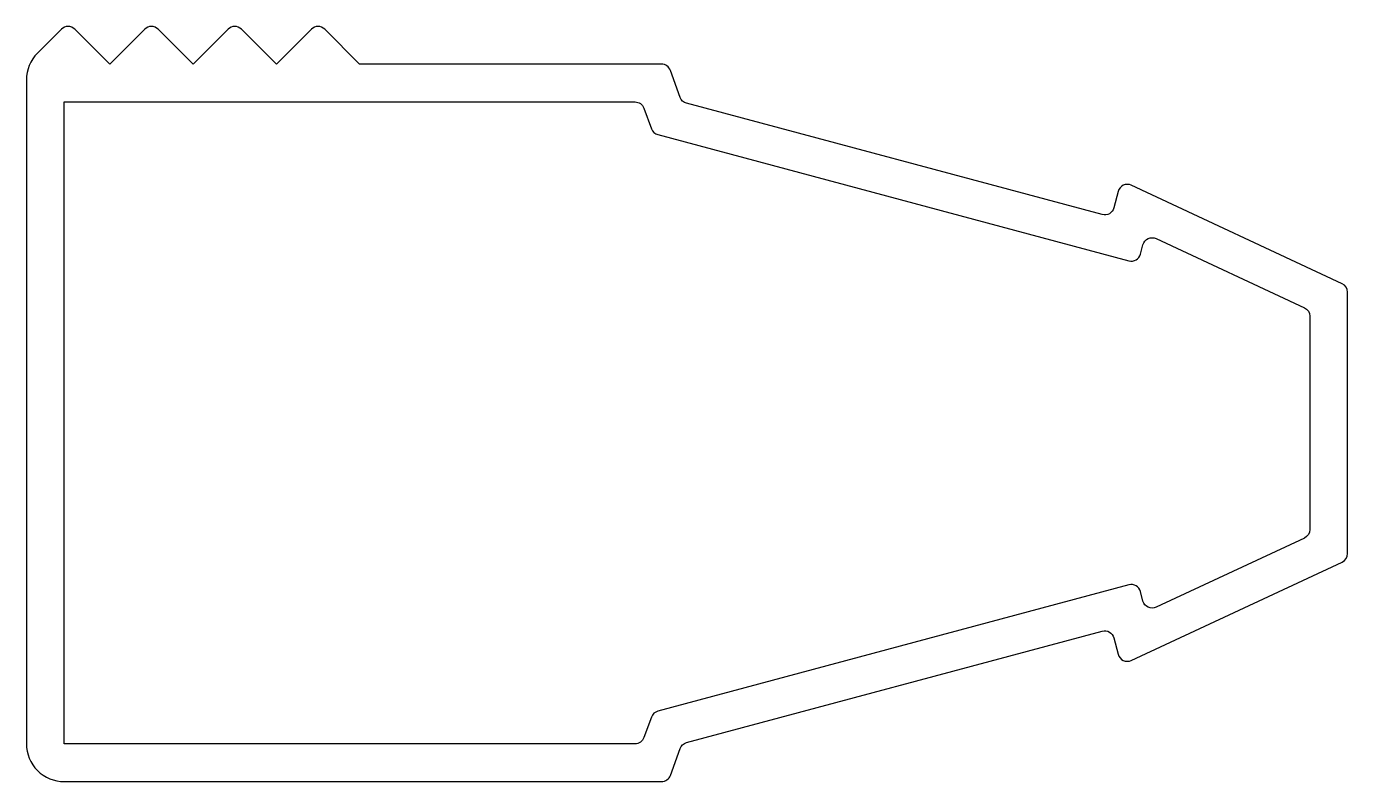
# Model space of a CAD drawing. Extents: x 639 to 674, y 380.6 to 400.6.
import ezdxf

# ---------------------------------------------------------------- set-up
doc = ezdxf.new("R2010")
doc.units = 0
doc.layers.get('0').update_dxf_attribs({"linetype": 'CONTINUOUS'})

msp = doc.modelspace()

# ---------------------------------------------------------------- linework, layer by layer
msp.add_lwpolyline([(674.028, 386.59), (674.028, 393.512, 0.291474), (673.883, 393.739), (668.298, 396.344, 0.466308), (667.951, 396.182), (667.834, 395.745, -0.414214), (667.527, 395.568), (656.517, 398.518, -0.244699), (656.347, 398.674), (656.088, 399.388, 0.315299), (655.853, 399.552), (647.856, 399.552), (646.929, 400.479, 0.414214), (646.576, 400.479), (645.649, 399.552), (644.722, 400.479, 0.414214), (644.369, 400.479), (643.442, 399.552), (642.515, 400.479, 0.414214), (642.162, 400.479), (641.235, 399.552), (640.308, 400.479, 0.414214), (639.955, 400.479), (639.321, 399.845, 0.198912), (639.028, 399.138), (639.028, 381.552, 0.414214), (640.028, 380.552), (655.853, 380.552, 0.315299), (656.088, 380.717), (656.347, 381.43, -0.244699), (656.517, 381.586), (667.527, 384.536, -0.414214), (667.834, 384.359), (667.951, 383.922, 0.466308), (668.298, 383.761), (673.883, 386.365, 0.291474), (674.028, 386.592)], format="xyb")
msp.add_lwpolyline([(655.756, 382.417, 0.244699), (655.586, 382.261), (655.387, 381.717, -0.315299), (655.152, 381.552), (640.028, 381.552), (640.028, 398.552), (655.152, 398.552, -0.315299), (655.387, 398.388), (655.586, 397.843, 0.244699), (655.756, 397.687), (668.235, 394.344, 0.414214), (668.541, 394.52), (668.608, 394.772, -0.466308), (668.955, 394.934), (672.883, 393.102, -0.291474), (673.028, 392.875), (673.028, 387.229, -0.291473), (672.883, 387.002), (668.955, 385.171, -0.466308), (668.608, 385.332), (668.541, 385.584, 0.414214), (668.235, 385.761)], format="xyb", close=True)

doc.saveas('drawing.dxf')
